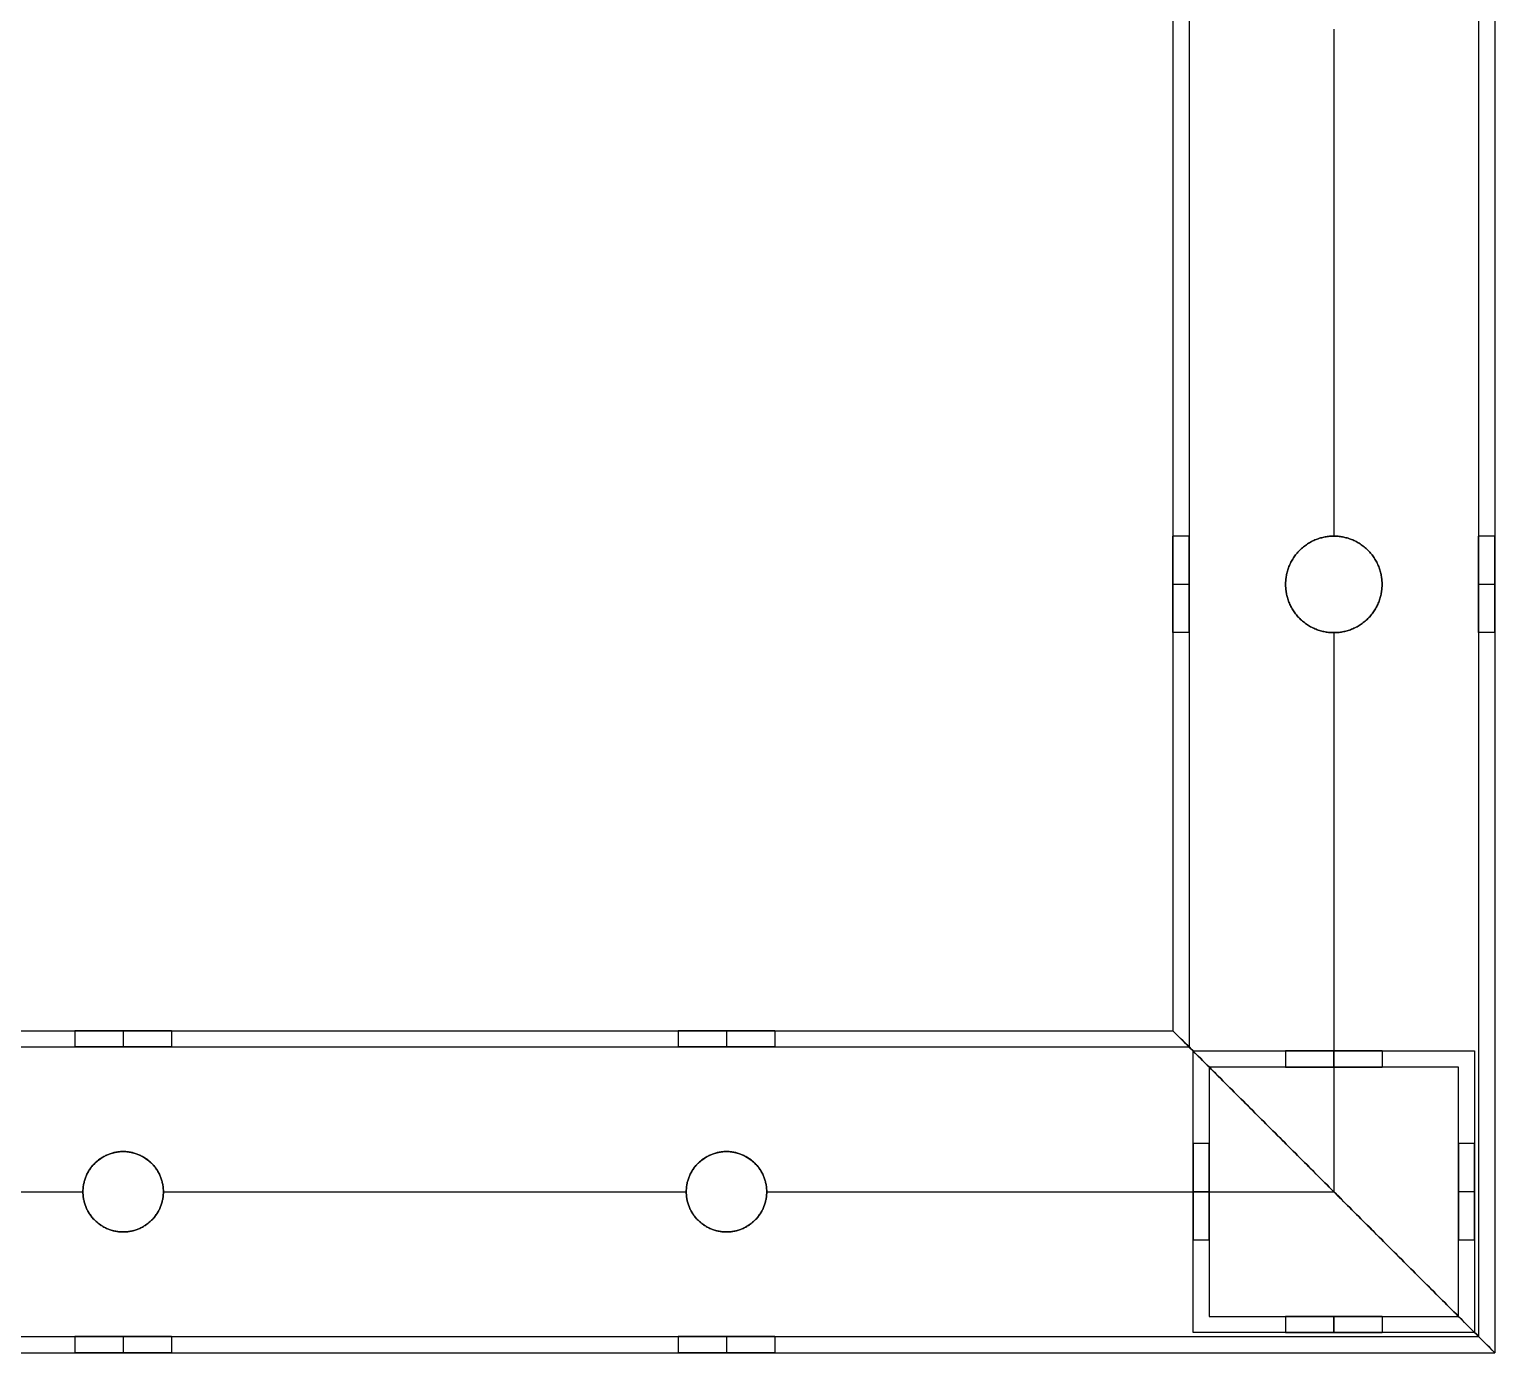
# Model space of a CAD drawing. Header units: millimetres. Extents: x 1279 to 9834, y -699 to 998.
# Drawn here: x 9652.2 to 9834.4, y -604.7 to -440.2 of the extents above; entities that cross this region are included whole.
import ezdxf

# ---------------------------------------------------------------- set-up
doc = ezdxf.new("R2010")
doc.units = ezdxf.units.MM
doc.header["$MEASUREMENT"] = 0
doc.layers.add('staal', color=7, linetype='Continuous', true_color=0x4c4c4c)

msp = doc.modelspace()

# ---------------------------------------------------------------- linework, layer by layer
at = {"layer": 'staal'}
for p, q in [((9796.39, -503.15, 2333.36), (9794.39, -503.15, 2333.36)), ((9814.39, -503.15, 2351.36), (9814.39, -503.15, 2353.36)), ((9814.39, -503.15, 2313.36), (9814.39, -503.15, 2315.36)), ((9834.39, -503.15, 2333.36), (9832.39, -503.15, 2333.36)), ((9796.39, -509.15, 2327.36), (9794.39, -509.15, 2327.36)), ((9796.39, -509.15, 2339.36), (9794.39, -509.15, 2339.36)), ((9808.39, -509.15, 2351.36), (9808.39, -509.15, 2353.36)), ((9808.39, -509.15, 2313.36), (9808.39, -509.15, 2315.36)), ((9820.39, -509.15, 2351.36), (9820.39, -509.15, 2353.36)), ((9820.39, -509.15, 2313.36), (9820.39, -509.15, 2315.36)), ((9834.39, -509.15, 2327.36), (9832.39, -509.15, 2327.36)), ((9834.39, -509.15, 2339.36), (9832.39, -509.15, 2339.36)), ((9796.39, -515.15, 2333.36), (9794.39, -515.15, 2333.36)), ((9814.39, -515.15, 2351.36), (9814.39, -515.15, 2353.36)), ((9814.39, -515.15, 2313.36), (9814.39, -515.15, 2315.36)), ((9834.39, -515.15, 2333.36), (9832.39, -515.15, 2333.36)), ((9657.89, -564.65, 2333.36), (9657.89, -566.65, 2333.36)), ((9663.89, -564.65, 2339.36), (9663.89, -566.65, 2339.36)), ((9663.89, -564.65, 2327.36), (9663.89, -566.65, 2327.36)), ((9669.89, -564.65, 2333.36), (9669.89, -566.65, 2333.36)), ((9732.89, -564.65, 2333.36), (9732.89, -566.65, 2333.36)), ((9738.89, -564.65, 2339.36), (9738.89, -566.65, 2339.36)), ((9738.89, -564.65, 2327.36), (9738.89, -566.65, 2327.36)), ((9744.89, -564.65, 2333.36), (9744.89, -566.65, 2333.36)), ((9834.39, -604.65, 2313.36), (9794.39, -564.65, 2313.36)), ((9794.39, -564.65, 2338.36), (9796.39, -566.65, 2338.36)), ((9834.39, -604.65, 2313.36), (9794.39, -564.65, 2313.36)), ((9794.39, -564.65, 2338.36), (9796.39, -566.65, 2338.36)), ((9808.39, -567.15, 2847.04), (9808.39, -569.15, 2847.04)), ((9808.39, -567.15, 2922.04), (9808.39, -569.15, 2922.04)), ((9808.39, -567.15, 1546.99), (9808.39, -569.15, 1546.99)), ((9808.39, -567.15, 1471.99), (9808.39, -569.15, 1471.99)), ((9814.39, -569.15, 2791.54), (9814.39, -567.15, 2791.54)), ((9814.39, -569.15, 2959.54), (9814.39, -567.15, 2959.54)), ((9814.39, -567.15, 2853.04), (9814.39, -569.15, 2853.04)), ((9814.39, -567.15, 2841.04), (9814.39, -569.15, 2841.04)), ((9814.39, -567.15, 2928.04), (9814.39, -569.15, 2928.04)), ((9814.39, -567.15, 2916.04), (9814.39, -569.15, 2916.04)), ((9814.39, -569.15, 1602.49), (9814.39, -567.15, 1602.49)), ((9814.39, -569.15, 1434.49), (9814.39, -567.15, 1434.49)), ((9814.39, -567.15, 1540.99), (9814.39, -569.15, 1540.99)), ((9814.39, -567.15, 1552.99), (9814.39, -569.15, 1552.99)), ((9814.39, -567.15, 1465.99), (9814.39, -569.15, 1465.99)), ((9814.39, -567.15, 1477.99), (9814.39, -569.15, 1477.99)), ((9820.39, -567.15, 2847.04), (9820.39, -569.15, 2847.04)), ((9820.39, -567.15, 2922.04), (9820.39, -569.15, 2922.04)), ((9820.39, -567.15, 1546.99), (9820.39, -569.15, 1546.99)), ((9820.39, -567.15, 1471.99), (9820.39, -569.15, 1471.99)), ((9798.89, -578.65, 2847.04), (9796.89, -578.65, 2847.04)), ((9798.89, -578.65, 2922.04), (9796.89, -578.65, 2922.04)), ((9798.89, -578.65, 1546.99), (9796.89, -578.65, 1546.99)), ((9798.89, -578.65, 1471.99), (9796.89, -578.65, 1471.99)), ((9831.89, -578.65, 2847.04), (9829.89, -578.65, 2847.04)), ((9831.89, -578.65, 2922.04), (9829.89, -578.65, 2922.04)), ((9831.89, -578.65, 1546.99), (9829.89, -578.65, 1546.99)), ((9831.89, -578.65, 1471.99), (9829.89, -578.65, 1471.99)), ((9663.89, -579.65, 2313.36), (9663.89, -579.65, 2315.36)), ((9663.89, -579.65, 2351.36), (9663.89, -579.65, 2353.36)), ((9738.89, -579.65, 2313.36), (9738.89, -579.65, 2315.36)), ((9738.89, -579.65, 2351.36), (9738.89, -579.65, 2353.36)), ((9658.89, -584.65, 2351.36), (9658.89, -584.65, 2353.36)), ((9658.89, -584.65, 2313.36), (9658.89, -584.65, 2315.36)), ((9668.89, -584.65, 2351.36), (9668.89, -584.65, 2353.36)), ((9668.89, -584.65, 2313.36), (9668.89, -584.65, 2315.36)), ((9733.89, -584.65, 2351.36), (9733.89, -584.65, 2353.36)), ((9733.89, -584.65, 2313.36), (9733.89, -584.65, 2315.36)), ((9743.89, -584.65, 2351.36), (9743.89, -584.65, 2353.36)), ((9743.89, -584.65, 2313.36), (9743.89, -584.65, 2315.36)), ((9798.89, -584.65, 2791.54), (9796.89, -584.65, 2791.54)), ((9798.89, -584.65, 2959.54), (9796.89, -584.65, 2959.54)), ((9798.89, -584.65, 2853.04), (9796.89, -584.65, 2853.04)), ((9798.89, -584.65, 2841.04), (9796.89, -584.65, 2841.04)), ((9798.89, -584.65, 2928.04), (9796.89, -584.65, 2928.04)), ((9798.89, -584.65, 2916.04), (9796.89, -584.65, 2916.04)), ((9798.89, -584.65, 1602.49), (9796.89, -584.65, 1602.49)), ((9798.89, -584.65, 1434.49), (9796.89, -584.65, 1434.49)), ((9798.89, -584.65, 1540.99), (9796.89, -584.65, 1540.99)), ((9798.89, -584.65, 1552.99), (9796.89, -584.65, 1552.99)), ((9798.89, -584.65, 1465.99), (9796.89, -584.65, 1465.99)), ((9798.89, -584.65, 1477.99), (9796.89, -584.65, 1477.99)), ((9831.89, -584.65, 2791.54), (9829.89, -584.65, 2791.54)), ((9831.89, -584.65, 2959.54), (9829.89, -584.65, 2959.54)), ((9831.89, -584.65, 2853.04), (9829.89, -584.65, 2853.04)), ((9831.89, -584.65, 2841.04), (9829.89, -584.65, 2841.04)), ((9831.89, -584.65, 2928.04), (9829.89, -584.65, 2928.04)), ((9831.89, -584.65, 2916.04), (9829.89, -584.65, 2916.04)), ((9831.89, -584.65, 1602.49), (9829.89, -584.65, 1602.49)), ((9831.89, -584.65, 1434.49), (9829.89, -584.65, 1434.49)), ((9831.89, -584.65, 1540.99), (9829.89, -584.65, 1540.99)), ((9831.89, -584.65, 1552.99), (9829.89, -584.65, 1552.99)), ((9831.89, -584.65, 1465.99), (9829.89, -584.65, 1465.99)), ((9831.89, -584.65, 1477.99), (9829.89, -584.65, 1477.99)), ((9663.89, -589.65, 2351.36), (9663.89, -589.65, 2353.36)), ((9663.89, -589.65, 2313.36), (9663.89, -589.65, 2315.36)), ((9738.89, -589.65, 2351.36), (9738.89, -589.65, 2353.36)), ((9738.89, -589.65, 2313.36), (9738.89, -589.65, 2315.36)), ((9798.89, -590.65, 2847.04), (9796.89, -590.65, 2847.04)), ((9798.89, -590.65, 2922.04), (9796.89, -590.65, 2922.04)), ((9798.89, -590.65, 1546.99), (9796.89, -590.65, 1546.99)), ((9798.89, -590.65, 1471.99), (9796.89, -590.65, 1471.99)), ((9831.89, -590.65, 2847.04), (9829.89, -590.65, 2847.04)), ((9831.89, -590.65, 2922.04), (9829.89, -590.65, 2922.04)), ((9831.89, -590.65, 1546.99), (9829.89, -590.65, 1546.99)), ((9831.89, -590.65, 1471.99), (9829.89, -590.65, 1471.99)), ((9808.39, -600.15, 2847.04), (9808.39, -602.15, 2847.04)), ((9808.39, -600.15, 2922.04), (9808.39, -602.15, 2922.04)), ((9808.39, -600.15, 1546.99), (9808.39, -602.15, 1546.99)), ((9808.39, -600.15, 1471.99), (9808.39, -602.15, 1471.99)), ((9814.39, -602.15, 2791.54), (9814.39, -600.15, 2791.54)), ((9814.39, -602.15, 2959.54), (9814.39, -600.15, 2959.54)), ((9814.39, -600.15, 2853.04), (9814.39, -602.15, 2853.04)), ((9814.39, -600.15, 2841.04), (9814.39, -602.15, 2841.04)), ((9814.39, -600.15, 2928.04), (9814.39, -602.15, 2928.04)), ((9814.39, -600.15, 2916.04), (9814.39, -602.15, 2916.04)), ((9814.39, -602.15, 1602.49), (9814.39, -600.15, 1602.49)), ((9814.39, -602.15, 1434.49), (9814.39, -600.15, 1434.49)), ((9814.39, -600.15, 1540.99), (9814.39, -602.15, 1540.99)), ((9814.39, -600.15, 1552.99), (9814.39, -602.15, 1552.99)), ((9814.39, -600.15, 1465.99), (9814.39, -602.15, 1465.99)), ((9814.39, -600.15, 1477.99), (9814.39, -602.15, 1477.99)), ((9820.39, -600.15, 2847.04), (9820.39, -602.15, 2847.04)), ((9820.39, -600.15, 2922.04), (9820.39, -602.15, 2922.04)), ((9820.39, -600.15, 1546.99), (9820.39, -602.15, 1546.99)), ((9820.39, -600.15, 1471.99), (9820.39, -602.15, 1471.99)), ((9657.89, -602.65, 2333.36), (9657.89, -604.65, 2333.36)), ((9663.89, -602.65, 2339.36), (9663.89, -604.65, 2339.36)), ((9663.89, -602.65, 2327.36), (9663.89, -604.65, 2327.36)), ((9669.89, -602.65, 2333.36), (9669.89, -604.65, 2333.36)), ((9732.89, -602.65, 2333.36), (9732.89, -604.65, 2333.36)), ((9738.89, -602.65, 2339.36), (9738.89, -604.65, 2339.36)), ((9738.89, -602.65, 2327.36), (9738.89, -604.65, 2327.36)), ((9744.89, -602.65, 2333.36), (9744.89, -604.65, 2333.36)), ((9832.39, -602.65, 2338.36), (9834.39, -604.65, 2338.36)), ((9832.39, -602.65, 2338.36), (9834.39, -604.65, 2338.36))]:
    msp.add_line(p, q, dxfattribs=at)
for centre in [(9663.89, -584.65, 2313.36), (9663.89, -584.65, 2352.36), (9663.89, -584.65, 2314.36), (9738.89, -584.65, 2313.36), (9738.89, -584.65, 2352.36), (9738.89, -584.65, 2314.36)]:
    msp.add_circle(centre, 5, dxfattribs=at)
for points in [[(9834.39, 711.35, 2313.36), (9834.39, 53.35, 2313.36), (9834.39, -604.65, 2313.36)], [(9834.39, 711.35, 2353.36), (9834.39, 53.35, 2353.36), (9834.39, -604.65, 2353.36)], [(9832.39, 709.35, 2351.36), (9832.39, 53.35, 2351.36), (9832.39, -602.65, 2351.36)], [(9832.39, 709.35, 2315.36), (9832.39, 53.35, 2315.36), (9832.39, -602.65, 2315.36)], [(9796.39, 673.35, 2351.36), (9796.39, 53.35, 2351.36), (9796.39, -566.65, 2351.36)], [(9796.39, 673.35, 2315.36), (9796.39, 53.35, 2315.36), (9796.39, -566.65, 2315.36)], [(9794.39, 671.35, 2313.36), (9794.39, 53.35, 2313.36), (9794.39, -564.65, 2313.36)], [(9794.39, 671.35, 2353.36), (9794.39, 53.35, 2353.36), (9794.39, -564.65, 2353.36)], [(9794.39, -440.15, 2333.36), (9794.39, -471.65, 2333.36), (9794.39, -503.15, 2333.36)], [(9796.39, -440.15, 2333.36), (9796.39, -471.65, 2333.36), (9796.39, -503.15, 2333.36)], [(9814.39, -440.15, 2353.36), (9814.39, -471.65, 2353.36), (9814.39, -503.15, 2353.36)], [(9814.39, -440.15, 2351.36), (9814.39, -471.65, 2351.36), (9814.39, -503.15, 2351.36)], [(9814.39, -440.15, 2315.36), (9814.39, -471.65, 2315.36), (9814.39, -503.15, 2315.36)], [(9814.39, -440.15, 2313.36), (9814.39, -471.65, 2313.36), (9814.39, -503.15, 2313.36)], [(9832.39, -440.15, 2333.36), (9832.39, -471.65, 2333.36), (9832.39, -503.15, 2333.36)], [(9834.39, -440.15, 2333.36), (9834.39, -471.65, 2333.36), (9834.39, -503.15, 2333.36)], [(9794.39, -515.15, 2333.36), (9794.39, -539.9, 2333.36), (9794.39, -564.65, 2333.36)], [(9796.39, -515.15, 2333.36), (9796.39, -540.9, 2333.36), (9796.39, -566.65, 2333.36)], [(9814.39, -515.15, 2353.36), (9814.39, -549.9, 2353.36), (9814.39, -584.65, 2353.36)], [(9814.39, -515.15, 2351.36), (9814.39, -549.9, 2351.36), (9814.39, -584.65, 2351.36)], [(9814.39, -515.15, 2315.36), (9814.39, -549.9, 2315.36), (9814.39, -584.65, 2315.36)], [(9814.39, -515.15, 2313.36), (9814.39, -549.9, 2313.36), (9814.39, -584.65, 2313.36)], [(9832.39, -515.15, 2333.36), (9832.39, -558.9, 2333.36), (9832.39, -602.65, 2333.36)], [(9834.39, -515.15, 2333.36), (9834.39, -559.9, 2333.36), (9834.39, -604.65, 2333.36)], [(8558.39, -564.65, 2313.36), (9176.39, -564.65, 2313.36), (9794.39, -564.65, 2313.36)], [(8558.39, -564.65, 2353.36), (9176.39, -564.65, 2353.36), (9794.39, -564.65, 2353.36)], [(9594.89, -564.65, 2333.36), (9626.39, -564.65, 2333.36), (9657.89, -564.65, 2333.36)], [(9669.89, -564.65, 2333.36), (9701.39, -564.65, 2333.36), (9732.89, -564.65, 2333.36)], [(9744.89, -564.65, 2333.36), (9769.64, -564.65, 2333.36), (9794.39, -564.65, 2333.36)], [(9794.39, -564.65, 2313.36), (9794.39, -564.65, 2333.36), (9794.39, -564.65, 2353.36)], [(9834.39, -604.65, 2353.36), (9814.39, -584.65, 2353.36), (9794.39, -564.65, 2353.36)], [(9794.39, -564.65, 2313.36), (9794.39, -564.65, 2333.36), (9794.39, -564.65, 2353.36)], [(9834.39, -604.65, 2353.36), (9814.39, -584.65, 2353.36), (9794.39, -564.65, 2353.36)], [(8556.39, -566.65, 2351.36), (9176.39, -566.65, 2351.36), (9796.39, -566.65, 2351.36)], [(8556.39, -566.65, 2315.36), (9176.39, -566.65, 2315.36), (9796.39, -566.65, 2315.36)], [(9594.89, -566.65, 2333.36), (9626.39, -566.65, 2333.36), (9657.89, -566.65, 2333.36)], [(9669.89, -566.65, 2333.36), (9701.39, -566.65, 2333.36), (9732.89, -566.65, 2333.36)], [(9744.89, -566.65, 2333.36), (9770.64, -566.65, 2333.36), (9796.39, -566.65, 2333.36)], [(9796.39, -566.65, 2351.36), (9814.39, -584.65, 2351.36), (9832.39, -602.65, 2351.36)], [(9796.39, -566.65, 2315.36), (9796.39, -566.65, 2333.36), (9796.39, -566.65, 2351.36)], [(9832.39, -602.65, 2315.36), (9814.39, -584.65, 2315.36), (9796.39, -566.65, 2315.36)], [(9796.39, -566.65, 2351.36), (9814.39, -584.65, 2351.36), (9832.39, -602.65, 2351.36)], [(9796.39, -566.65, 2315.36), (9796.39, -566.65, 2333.36), (9796.39, -566.65, 2351.36)], [(9832.39, -602.65, 2315.36), (9814.39, -584.65, 2315.36), (9796.39, -566.65, 2315.36)], [(9796.89, -602.15, 2791.54), (9796.89, -584.65, 2791.54), (9796.89, -567.15, 2791.54)], [(9796.89, -567.15, 2791.54), (9796.89, -567.15, 2875.54), (9796.89, -567.15, 2959.54)], [(9796.89, -602.15, 2959.54), (9796.89, -584.65, 2959.54), (9796.89, -567.15, 2959.54)], [(9796.89, -567.15, 2791.54), (9814.39, -567.15, 2791.54), (9831.89, -567.15, 2791.54)], [(9796.89, -567.15, 2959.54), (9814.39, -567.15, 2959.54), (9831.89, -567.15, 2959.54)], [(9796.89, -602.15, 2875.54), (9796.89, -584.65, 2875.54), (9796.89, -567.15, 2875.54)], [(9796.89, -567.15, 2875.54), (9814.39, -567.15, 2875.54), (9831.89, -567.15, 2875.54)], [(9796.89, -602.15, 1602.49), (9796.89, -584.65, 1602.49), (9796.89, -567.15, 1602.49)], [(9796.89, -567.15, 1602.49), (9796.89, -567.15, 1518.49), (9796.89, -567.15, 1434.49)], [(9796.89, -602.15, 1434.49), (9796.89, -584.65, 1434.49), (9796.89, -567.15, 1434.49)], [(9796.89, -567.15, 1602.49), (9814.39, -567.15, 1602.49), (9831.89, -567.15, 1602.49)], [(9796.89, -567.15, 1434.49), (9814.39, -567.15, 1434.49), (9831.89, -567.15, 1434.49)], [(9796.89, -602.15, 1518.49), (9796.89, -584.65, 1518.49), (9796.89, -567.15, 1518.49)], [(9796.89, -567.15, 1518.49), (9814.39, -567.15, 1518.49), (9831.89, -567.15, 1518.49)], [(9814.39, -567.15, 2791.54), (9814.39, -567.15, 2816.29), (9814.39, -567.15, 2841.04)], [(9814.39, -567.15, 2853.04), (9814.39, -567.15, 2884.54), (9814.39, -567.15, 2916.04)], [(9814.39, -567.15, 2928.04), (9814.39, -567.15, 2943.79), (9814.39, -567.15, 2959.54)], [(9814.39, -567.15, 1602.49), (9814.39, -567.15, 1577.74), (9814.39, -567.15, 1552.99)], [(9814.39, -567.15, 1540.99), (9814.39, -567.15, 1509.49), (9814.39, -567.15, 1477.99)], [(9814.39, -567.15, 1465.99), (9814.39, -567.15, 1450.24), (9814.39, -567.15, 1434.49)], [(9831.89, -567.15, 2791.54), (9831.89, -567.15, 2875.54), (9831.89, -567.15, 2959.54)], [(9831.89, -567.15, 2791.54), (9831.89, -584.65, 2791.54), (9831.89, -602.15, 2791.54)], [(9831.89, -567.15, 2959.54), (9831.89, -584.65, 2959.54), (9831.89, -602.15, 2959.54)], [(9831.89, -567.15, 2875.54), (9831.89, -584.65, 2875.54), (9831.89, -602.15, 2875.54)], [(9831.89, -567.15, 1602.49), (9831.89, -567.15, 1518.49), (9831.89, -567.15, 1434.49)], [(9831.89, -567.15, 1602.49), (9831.89, -584.65, 1602.49), (9831.89, -602.15, 1602.49)], [(9831.89, -567.15, 1434.49), (9831.89, -584.65, 1434.49), (9831.89, -602.15, 1434.49)], [(9831.89, -567.15, 1518.49), (9831.89, -584.65, 1518.49), (9831.89, -602.15, 1518.49)], [(9829.89, -569.15, 2791.54), (9814.39, -569.15, 2791.54), (9798.89, -569.15, 2791.54)], [(9798.89, -569.15, 2791.54), (9798.89, -569.15, 2875.54), (9798.89, -569.15, 2959.54)], [(9829.89, -569.15, 2959.54), (9814.39, -569.15, 2959.54), (9798.89, -569.15, 2959.54)], [(9798.89, -569.15, 2791.54), (9798.89, -584.65, 2791.54), (9798.89, -600.15, 2791.54)], [(9798.89, -569.15, 2959.54), (9798.89, -584.65, 2959.54), (9798.89, -600.15, 2959.54)], [(9829.89, -569.15, 2875.54), (9814.39, -569.15, 2875.54), (9798.89, -569.15, 2875.54)], [(9798.89, -569.15, 2875.54), (9798.89, -584.65, 2875.54), (9798.89, -600.15, 2875.54)], [(9829.89, -569.15, 1602.49), (9814.39, -569.15, 1602.49), (9798.89, -569.15, 1602.49)], [(9798.89, -569.15, 1602.49), (9798.89, -569.15, 1518.49), (9798.89, -569.15, 1434.49)], [(9829.89, -569.15, 1434.49), (9814.39, -569.15, 1434.49), (9798.89, -569.15, 1434.49)], [(9798.89, -569.15, 1602.49), (9798.89, -584.65, 1602.49), (9798.89, -600.15, 1602.49)], [(9798.89, -569.15, 1434.49), (9798.89, -584.65, 1434.49), (9798.89, -600.15, 1434.49)], [(9829.89, -569.15, 1518.49), (9814.39, -569.15, 1518.49), (9798.89, -569.15, 1518.49)], [(9798.89, -569.15, 1518.49), (9798.89, -584.65, 1518.49), (9798.89, -600.15, 1518.49)], [(9814.39, -569.15, 2791.54), (9814.39, -569.15, 2816.29), (9814.39, -569.15, 2841.04)], [(9814.39, -569.15, 2853.04), (9814.39, -569.15, 2884.54), (9814.39, -569.15, 2916.04)], [(9814.39, -569.15, 2928.04), (9814.39, -569.15, 2943.79), (9814.39, -569.15, 2959.54)], [(9814.39, -569.15, 1602.49), (9814.39, -569.15, 1577.74), (9814.39, -569.15, 1552.99)], [(9814.39, -569.15, 1540.99), (9814.39, -569.15, 1509.49), (9814.39, -569.15, 1477.99)], [(9814.39, -569.15, 1465.99), (9814.39, -569.15, 1450.24), (9814.39, -569.15, 1434.49)], [(9829.89, -600.15, 2791.54), (9829.89, -584.65, 2791.54), (9829.89, -569.15, 2791.54)], [(9829.89, -569.15, 2791.54), (9829.89, -569.15, 2875.54), (9829.89, -569.15, 2959.54)], [(9829.89, -600.15, 2959.54), (9829.89, -584.65, 2959.54), (9829.89, -569.15, 2959.54)], [(9829.89, -600.15, 2875.54), (9829.89, -584.65, 2875.54), (9829.89, -569.15, 2875.54)], [(9829.89, -600.15, 1602.49), (9829.89, -584.65, 1602.49), (9829.89, -569.15, 1602.49)], [(9829.89, -569.15, 1602.49), (9829.89, -569.15, 1518.49), (9829.89, -569.15, 1434.49)], [(9829.89, -600.15, 1434.49), (9829.89, -584.65, 1434.49), (9829.89, -569.15, 1434.49)], [(9829.89, -600.15, 1518.49), (9829.89, -584.65, 1518.49), (9829.89, -569.15, 1518.49)], [(9593.89, -584.65, 2353.36), (9626.39, -584.65, 2353.36), (9658.89, -584.65, 2353.36)], [(9593.89, -584.65, 2351.36), (9626.39, -584.65, 2351.36), (9658.89, -584.65, 2351.36)], [(9593.89, -584.65, 2315.36), (9626.39, -584.65, 2315.36), (9658.89, -584.65, 2315.36)], [(9593.89, -584.65, 2313.36), (9626.39, -584.65, 2313.36), (9658.89, -584.65, 2313.36)], [(9668.89, -584.65, 2353.36), (9701.39, -584.65, 2353.36), (9733.89, -584.65, 2353.36)], [(9668.89, -584.65, 2351.36), (9701.39, -584.65, 2351.36), (9733.89, -584.65, 2351.36)], [(9668.89, -584.65, 2315.36), (9701.39, -584.65, 2315.36), (9733.89, -584.65, 2315.36)], [(9668.89, -584.65, 2313.36), (9701.39, -584.65, 2313.36), (9733.89, -584.65, 2313.36)], [(9743.89, -584.65, 2353.36), (9779.14, -584.65, 2353.36), (9814.39, -584.65, 2353.36)], [(9743.89, -584.65, 2351.36), (9779.14, -584.65, 2351.36), (9814.39, -584.65, 2351.36)], [(9743.89, -584.65, 2315.36), (9779.14, -584.65, 2315.36), (9814.39, -584.65, 2315.36)], [(9743.89, -584.65, 2313.36), (9779.14, -584.65, 2313.36), (9814.39, -584.65, 2313.36)], [(9796.89, -584.65, 2791.54), (9796.89, -584.65, 2816.29), (9796.89, -584.65, 2841.04)], [(9796.89, -584.65, 2853.04), (9796.89, -584.65, 2884.54), (9796.89, -584.65, 2916.04)], [(9796.89, -584.65, 2928.04), (9796.89, -584.65, 2943.79), (9796.89, -584.65, 2959.54)], [(9796.89, -584.65, 1602.49), (9796.89, -584.65, 1577.74), (9796.89, -584.65, 1552.99)], [(9796.89, -584.65, 1540.99), (9796.89, -584.65, 1509.49), (9796.89, -584.65, 1477.99)], [(9796.89, -584.65, 1465.99), (9796.89, -584.65, 1450.24), (9796.89, -584.65, 1434.49)], [(9798.89, -584.65, 2791.54), (9798.89, -584.65, 2816.29), (9798.89, -584.65, 2841.04)], [(9798.89, -584.65, 2853.04), (9798.89, -584.65, 2884.54), (9798.89, -584.65, 2916.04)], [(9798.89, -584.65, 2928.04), (9798.89, -584.65, 2943.79), (9798.89, -584.65, 2959.54)], [(9798.89, -584.65, 1602.49), (9798.89, -584.65, 1577.74), (9798.89, -584.65, 1552.99)], [(9798.89, -584.65, 1540.99), (9798.89, -584.65, 1509.49), (9798.89, -584.65, 1477.99)], [(9798.89, -584.65, 1465.99), (9798.89, -584.65, 1450.24), (9798.89, -584.65, 1434.49)], [(9829.89, -584.65, 2791.54), (9829.89, -584.65, 2816.29), (9829.89, -584.65, 2841.04)], [(9829.89, -584.65, 2853.04), (9829.89, -584.65, 2884.54), (9829.89, -584.65, 2916.04)], [(9829.89, -584.65, 2928.04), (9829.89, -584.65, 2943.79), (9829.89, -584.65, 2959.54)], [(9829.89, -584.65, 1602.49), (9829.89, -584.65, 1577.74), (9829.89, -584.65, 1552.99)], [(9829.89, -584.65, 1540.99), (9829.89, -584.65, 1509.49), (9829.89, -584.65, 1477.99)], [(9829.89, -584.65, 1465.99), (9829.89, -584.65, 1450.24), (9829.89, -584.65, 1434.49)], [(9831.89, -584.65, 2791.54), (9831.89, -584.65, 2816.29), (9831.89, -584.65, 2841.04)], [(9831.89, -584.65, 2853.04), (9831.89, -584.65, 2884.54), (9831.89, -584.65, 2916.04)], [(9831.89, -584.65, 2928.04), (9831.89, -584.65, 2943.79), (9831.89, -584.65, 2959.54)], [(9831.89, -584.65, 1602.49), (9831.89, -584.65, 1577.74), (9831.89, -584.65, 1552.99)], [(9831.89, -584.65, 1540.99), (9831.89, -584.65, 1509.49), (9831.89, -584.65, 1477.99)], [(9831.89, -584.65, 1465.99), (9831.89, -584.65, 1450.24), (9831.89, -584.65, 1434.49)], [(9814.54, -584.81, 2353.36), (9814.54, -584.81, 2352.36), (9814.54, -584.81, 2351.36)], [(9814.54, -584.81, 2315.36), (9814.54, -584.81, 2314.36), (9814.54, -584.81, 2313.36)], [(9814.54, -584.81, 2353.36), (9814.54, -584.81, 2352.36), (9814.54, -584.81, 2351.36)], [(9814.54, -584.81, 2315.36), (9814.54, -584.81, 2314.36), (9814.54, -584.81, 2313.36)], [(9798.89, -600.15, 2791.54), (9798.89, -600.15, 2875.54), (9798.89, -600.15, 2959.54)], [(9798.89, -600.15, 2791.54), (9814.39, -600.15, 2791.54), (9829.89, -600.15, 2791.54)], [(9798.89, -600.15, 2959.54), (9814.39, -600.15, 2959.54), (9829.89, -600.15, 2959.54)], [(9798.89, -600.15, 2875.54), (9814.39, -600.15, 2875.54), (9829.89, -600.15, 2875.54)], [(9798.89, -600.15, 1602.49), (9798.89, -600.15, 1518.49), (9798.89, -600.15, 1434.49)], [(9798.89, -600.15, 1602.49), (9814.39, -600.15, 1602.49), (9829.89, -600.15, 1602.49)], [(9798.89, -600.15, 1434.49), (9814.39, -600.15, 1434.49), (9829.89, -600.15, 1434.49)], [(9798.89, -600.15, 1518.49), (9814.39, -600.15, 1518.49), (9829.89, -600.15, 1518.49)], [(9814.39, -600.15, 2791.54), (9814.39, -600.15, 2816.29), (9814.39, -600.15, 2841.04)], [(9814.39, -600.15, 2853.04), (9814.39, -600.15, 2884.54), (9814.39, -600.15, 2916.04)], [(9814.39, -600.15, 2928.04), (9814.39, -600.15, 2943.79), (9814.39, -600.15, 2959.54)], [(9814.39, -600.15, 1602.49), (9814.39, -600.15, 1577.74), (9814.39, -600.15, 1552.99)], [(9814.39, -600.15, 1540.99), (9814.39, -600.15, 1509.49), (9814.39, -600.15, 1477.99)], [(9814.39, -600.15, 1465.99), (9814.39, -600.15, 1450.24), (9814.39, -600.15, 1434.49)], [(9829.89, -600.15, 2791.54), (9829.89, -600.15, 2875.54), (9829.89, -600.15, 2959.54)], [(9829.89, -600.15, 1602.49), (9829.89, -600.15, 1518.49), (9829.89, -600.15, 1434.49)], [(8520.39, -602.65, 2351.36), (9176.39, -602.65, 2351.36), (9832.39, -602.65, 2351.36)], [(8520.39, -602.65, 2315.36), (9176.39, -602.65, 2315.36), (9832.39, -602.65, 2315.36)], [(9594.89, -602.65, 2333.36), (9626.39, -602.65, 2333.36), (9657.89, -602.65, 2333.36)], [(9669.89, -602.65, 2333.36), (9701.39, -602.65, 2333.36), (9732.89, -602.65, 2333.36)], [(9744.89, -602.65, 2333.36), (9788.64, -602.65, 2333.36), (9832.39, -602.65, 2333.36)], [(9831.89, -602.15, 2791.54), (9814.39, -602.15, 2791.54), (9796.89, -602.15, 2791.54)], [(9796.89, -602.15, 2791.54), (9796.89, -602.15, 2875.54), (9796.89, -602.15, 2959.54)], [(9831.89, -602.15, 2959.54), (9814.39, -602.15, 2959.54), (9796.89, -602.15, 2959.54)], [(9831.89, -602.15, 2875.54), (9814.39, -602.15, 2875.54), (9796.89, -602.15, 2875.54)], [(9831.89, -602.15, 1602.49), (9814.39, -602.15, 1602.49), (9796.89, -602.15, 1602.49)], [(9796.89, -602.15, 1602.49), (9796.89, -602.15, 1518.49), (9796.89, -602.15, 1434.49)], [(9831.89, -602.15, 1434.49), (9814.39, -602.15, 1434.49), (9796.89, -602.15, 1434.49)], [(9831.89, -602.15, 1518.49), (9814.39, -602.15, 1518.49), (9796.89, -602.15, 1518.49)], [(9814.39, -602.15, 2791.54), (9814.39, -602.15, 2816.29), (9814.39, -602.15, 2841.04)], [(9814.39, -602.15, 2853.04), (9814.39, -602.15, 2884.54), (9814.39, -602.15, 2916.04)], [(9814.39, -602.15, 2928.04), (9814.39, -602.15, 2943.79), (9814.39, -602.15, 2959.54)], [(9814.39, -602.15, 1602.49), (9814.39, -602.15, 1577.74), (9814.39, -602.15, 1552.99)], [(9814.39, -602.15, 1540.99), (9814.39, -602.15, 1509.49), (9814.39, -602.15, 1477.99)], [(9814.39, -602.15, 1465.99), (9814.39, -602.15, 1450.24), (9814.39, -602.15, 1434.49)], [(9831.89, -602.15, 2791.54), (9831.89, -602.15, 2875.54), (9831.89, -602.15, 2959.54)], [(9831.89, -602.15, 1602.49), (9831.89, -602.15, 1518.49), (9831.89, -602.15, 1434.49)], [(9832.39, -602.65, 2351.36), (9832.39, -602.65, 2333.36), (9832.39, -602.65, 2315.36)], [(9832.39, -602.65, 2351.36), (9832.39, -602.65, 2333.36), (9832.39, -602.65, 2315.36)], [(8518.39, -604.65, 2313.36), (9176.39, -604.65, 2313.36), (9834.39, -604.65, 2313.36)], [(8518.39, -604.65, 2353.36), (9176.39, -604.65, 2353.36), (9834.39, -604.65, 2353.36)], [(9594.89, -604.65, 2333.36), (9626.39, -604.65, 2333.36), (9657.89, -604.65, 2333.36)], [(9669.89, -604.65, 2333.36), (9701.39, -604.65, 2333.36), (9732.89, -604.65, 2333.36)], [(9744.89, -604.65, 2333.36), (9789.64, -604.65, 2333.36), (9834.39, -604.65, 2333.36)], [(9834.39, -604.65, 2313.36), (9834.39, -604.65, 2333.36), (9834.39, -604.65, 2353.36)], [(9834.39, -604.65, 2313.36), (9834.39, -604.65, 2333.36), (9834.39, -604.65, 2353.36)]]:
    msp.add_open_spline(points, degree=2, dxfattribs=at)
for points, knots in [([(9794.39, -509.15, 2327.36), (9794.39, -515.15, 2327.36), (9794.39, -515.15, 2333.36), (9794.39, -515.15, 2339.36), (9794.39, -509.15, 2339.36), (9794.39, -503.15, 2339.36), (9794.39, -503.15, 2333.36), (9794.39, -503.15, 2327.36), (9794.39, -509.15, 2327.36)], [-31.415927, -31.415927, -31.415927, -23.561945, -23.561945, -15.707963, -15.707963, -7.853982, -7.853982, 0, 0, 0]), ([(9796.39, -509.15, 2327.36), (9796.39, -503.15, 2327.36), (9796.39, -503.15, 2333.36), (9796.39, -503.15, 2339.36), (9796.39, -509.15, 2339.36), (9796.39, -515.15, 2339.36), (9796.39, -515.15, 2333.36), (9796.39, -515.15, 2327.36), (9796.39, -509.15, 2327.36)], [0, 0, 0, 7.853982, 7.853982, 15.707963, 15.707963, 23.561945, 23.561945, 31.415927, 31.415927, 31.415927]), ([(9808.39, -509.15, 2353.36), (9808.39, -515.15, 2353.36), (9814.39, -515.15, 2353.36), (9820.39, -515.15, 2353.36), (9820.39, -509.15, 2353.36), (9820.39, -503.15, 2353.36), (9814.39, -503.15, 2353.36), (9808.39, -503.15, 2353.36), (9808.39, -509.15, 2353.36)], [-31.415927, -31.415927, -31.415927, -23.561945, -23.561945, -15.707963, -15.707963, -7.853982, -7.853982, 0, 0, 0]), ([(9808.39, -509.15, 2351.36), (9808.39, -503.15, 2351.36), (9814.39, -503.15, 2351.36), (9820.39, -503.15, 2351.36), (9820.39, -509.15, 2351.36), (9820.39, -515.15, 2351.36), (9814.39, -515.15, 2351.36), (9808.39, -515.15, 2351.36), (9808.39, -509.15, 2351.36)], [0, 0, 0, 7.853982, 7.853982, 15.707963, 15.707963, 23.561945, 23.561945, 31.415927, 31.415927, 31.415927]), ([(9808.39, -509.15, 2315.36), (9808.39, -515.15, 2315.36), (9814.39, -515.15, 2315.36), (9820.39, -515.15, 2315.36), (9820.39, -509.15, 2315.36), (9820.39, -503.15, 2315.36), (9814.39, -503.15, 2315.36), (9808.39, -503.15, 2315.36), (9808.39, -509.15, 2315.36)], [-31.415927, -31.415927, -31.415927, -23.561945, -23.561945, -15.707963, -15.707963, -7.853982, -7.853982, 0, 0, 0]), ([(9808.39, -509.15, 2313.36), (9808.39, -503.15, 2313.36), (9814.39, -503.15, 2313.36), (9820.39, -503.15, 2313.36), (9820.39, -509.15, 2313.36), (9820.39, -515.15, 2313.36), (9814.39, -515.15, 2313.36), (9808.39, -515.15, 2313.36), (9808.39, -509.15, 2313.36)], [0, 0, 0, 7.853982, 7.853982, 15.707963, 15.707963, 23.561945, 23.561945, 31.415927, 31.415927, 31.415927]), ([(9832.39, -509.15, 2327.36), (9832.39, -515.15, 2327.36), (9832.39, -515.15, 2333.36), (9832.39, -515.15, 2339.36), (9832.39, -509.15, 2339.36), (9832.39, -503.15, 2339.36), (9832.39, -503.15, 2333.36), (9832.39, -503.15, 2327.36), (9832.39, -509.15, 2327.36)], [-31.415927, -31.415927, -31.415927, -23.561945, -23.561945, -15.707963, -15.707963, -7.853982, -7.853982, 0, 0, 0]), ([(9834.39, -509.15, 2327.36), (9834.39, -503.15, 2327.36), (9834.39, -503.15, 2333.36), (9834.39, -503.15, 2339.36), (9834.39, -509.15, 2339.36), (9834.39, -515.15, 2339.36), (9834.39, -515.15, 2333.36), (9834.39, -515.15, 2327.36), (9834.39, -509.15, 2327.36)], [0, 0, 0, 7.853982, 7.853982, 15.707963, 15.707963, 23.561945, 23.561945, 31.415927, 31.415927, 31.415927]), ([(9663.89, -564.65, 2339.36), (9657.89, -564.65, 2339.36), (9657.89, -564.65, 2333.36), (9657.89, -564.65, 2327.36), (9663.89, -564.65, 2327.36), (9669.89, -564.65, 2327.36), (9669.89, -564.65, 2333.36), (9669.89, -564.65, 2339.36), (9663.89, -564.65, 2339.36)], [0, 0, 0, 7.853982, 7.853982, 15.707963, 15.707963, 23.561945, 23.561945, 31.415927, 31.415927, 31.415927]), ([(9738.89, -564.65, 2339.36), (9732.89, -564.65, 2339.36), (9732.89, -564.65, 2333.36), (9732.89, -564.65, 2327.36), (9738.89, -564.65, 2327.36), (9744.89, -564.65, 2327.36), (9744.89, -564.65, 2333.36), (9744.89, -564.65, 2339.36), (9738.89, -564.65, 2339.36)], [0, 0, 0, 7.853982, 7.853982, 15.707963, 15.707963, 23.561945, 23.561945, 31.415927, 31.415927, 31.415927]), ([(9663.89, -566.65, 2339.36), (9669.89, -566.65, 2339.36), (9669.89, -566.65, 2333.36), (9669.89, -566.65, 2327.36), (9663.89, -566.65, 2327.36), (9657.89, -566.65, 2327.36), (9657.89, -566.65, 2333.36), (9657.89, -566.65, 2339.36), (9663.89, -566.65, 2339.36)], [-31.415927, -31.415927, -31.415927, -23.561945, -23.561945, -15.707963, -15.707963, -7.853982, -7.853982, 0, 0, 0]), ([(9738.89, -566.65, 2339.36), (9744.89, -566.65, 2339.36), (9744.89, -566.65, 2333.36), (9744.89, -566.65, 2327.36), (9738.89, -566.65, 2327.36), (9732.89, -566.65, 2327.36), (9732.89, -566.65, 2333.36), (9732.89, -566.65, 2339.36), (9738.89, -566.65, 2339.36)], [-31.415927, -31.415927, -31.415927, -23.561945, -23.561945, -15.707963, -15.707963, -7.853982, -7.853982, 0, 0, 0]), ([(9808.39, -567.15, 2847.04), (9808.39, -567.15, 2853.04), (9814.39, -567.15, 2853.04), (9820.39, -567.15, 2853.04), (9820.39, -567.15, 2847.04), (9820.39, -567.15, 2841.04), (9814.39, -567.15, 2841.04), (9808.39, -567.15, 2841.04), (9808.39, -567.15, 2847.04)], [0, 0, 0, 7.853982, 7.853982, 15.707963, 15.707963, 23.561945, 23.561945, 31.415927, 31.415927, 31.415927]), ([(9808.39, -567.15, 2922.04), (9808.39, -567.15, 2928.04), (9814.39, -567.15, 2928.04), (9820.39, -567.15, 2928.04), (9820.39, -567.15, 2922.04), (9820.39, -567.15, 2916.04), (9814.39, -567.15, 2916.04), (9808.39, -567.15, 2916.04), (9808.39, -567.15, 2922.04)], [0, 0, 0, 7.853982, 7.853982, 15.707963, 15.707963, 23.561945, 23.561945, 31.415927, 31.415927, 31.415927]), ([(9808.39, -567.15, 1546.99), (9808.39, -567.15, 1540.99), (9814.39, -567.15, 1540.99), (9820.39, -567.15, 1540.99), (9820.39, -567.15, 1546.99), (9820.39, -567.15, 1552.99), (9814.39, -567.15, 1552.99), (9808.39, -567.15, 1552.99), (9808.39, -567.15, 1546.99)], [0, 0, 0, 7.853982, 7.853982, 15.707963, 15.707963, 23.561945, 23.561945, 31.415927, 31.415927, 31.415927]), ([(9808.39, -567.15, 1471.99), (9808.39, -567.15, 1465.99), (9814.39, -567.15, 1465.99), (9820.39, -567.15, 1465.99), (9820.39, -567.15, 1471.99), (9820.39, -567.15, 1477.99), (9814.39, -567.15, 1477.99), (9808.39, -567.15, 1477.99), (9808.39, -567.15, 1471.99)], [0, 0, 0, 7.853982, 7.853982, 15.707963, 15.707963, 23.561945, 23.561945, 31.415927, 31.415927, 31.415927]), ([(9808.39, -569.15, 2847.04), (9808.39, -569.15, 2841.04), (9814.39, -569.15, 2841.04), (9820.39, -569.15, 2841.04), (9820.39, -569.15, 2847.04), (9820.39, -569.15, 2853.04), (9814.39, -569.15, 2853.04), (9808.39, -569.15, 2853.04), (9808.39, -569.15, 2847.04)], [-31.415927, -31.415927, -31.415927, -23.561945, -23.561945, -15.707963, -15.707963, -7.853982, -7.853982, 0, 0, 0]), ([(9808.39, -569.15, 2922.04), (9808.39, -569.15, 2916.04), (9814.39, -569.15, 2916.04), (9820.39, -569.15, 2916.04), (9820.39, -569.15, 2922.04), (9820.39, -569.15, 2928.04), (9814.39, -569.15, 2928.04), (9808.39, -569.15, 2928.04), (9808.39, -569.15, 2922.04)], [-31.415927, -31.415927, -31.415927, -23.561945, -23.561945, -15.707963, -15.707963, -7.853982, -7.853982, 0, 0, 0]), ([(9808.39, -569.15, 1546.99), (9808.39, -569.15, 1552.99), (9814.39, -569.15, 1552.99), (9820.39, -569.15, 1552.99), (9820.39, -569.15, 1546.99), (9820.39, -569.15, 1540.99), (9814.39, -569.15, 1540.99), (9808.39, -569.15, 1540.99), (9808.39, -569.15, 1546.99)], [-31.415927, -31.415927, -31.415927, -23.561945, -23.561945, -15.707963, -15.707963, -7.853982, -7.853982, 0, 0, 0]), ([(9808.39, -569.15, 1471.99), (9808.39, -569.15, 1477.99), (9814.39, -569.15, 1477.99), (9820.39, -569.15, 1477.99), (9820.39, -569.15, 1471.99), (9820.39, -569.15, 1465.99), (9814.39, -569.15, 1465.99), (9808.39, -569.15, 1465.99), (9808.39, -569.15, 1471.99)], [-31.415927, -31.415927, -31.415927, -23.561945, -23.561945, -15.707963, -15.707963, -7.853982, -7.853982, 0, 0, 0]), ([(9796.89, -578.65, 2847.04), (9796.89, -578.65, 2841.04), (9796.89, -584.65, 2841.04), (9796.89, -590.65, 2841.04), (9796.89, -590.65, 2847.04), (9796.89, -590.65, 2853.04), (9796.89, -584.65, 2853.04), (9796.89, -578.65, 2853.04), (9796.89, -578.65, 2847.04)], [-31.415927, -31.415927, -31.415927, -23.561945, -23.561945, -15.707963, -15.707963, -7.853982, -7.853982, 0, 0, 0]), ([(9796.89, -578.65, 2922.04), (9796.89, -578.65, 2916.04), (9796.89, -584.65, 2916.04), (9796.89, -590.65, 2916.04), (9796.89, -590.65, 2922.04), (9796.89, -590.65, 2928.04), (9796.89, -584.65, 2928.04), (9796.89, -578.65, 2928.04), (9796.89, -578.65, 2922.04)], [-31.415927, -31.415927, -31.415927, -23.561945, -23.561945, -15.707963, -15.707963, -7.853982, -7.853982, 0, 0, 0]), ([(9796.89, -578.65, 1546.99), (9796.89, -578.65, 1552.99), (9796.89, -584.65, 1552.99), (9796.89, -590.65, 1552.99), (9796.89, -590.65, 1546.99), (9796.89, -590.65, 1540.99), (9796.89, -584.65, 1540.99), (9796.89, -578.65, 1540.99), (9796.89, -578.65, 1546.99)], [-31.415927, -31.415927, -31.415927, -23.561945, -23.561945, -15.707963, -15.707963, -7.853982, -7.853982, 0, 0, 0]), ([(9796.89, -578.65, 1471.99), (9796.89, -578.65, 1477.99), (9796.89, -584.65, 1477.99), (9796.89, -590.65, 1477.99), (9796.89, -590.65, 1471.99), (9796.89, -590.65, 1465.99), (9796.89, -584.65, 1465.99), (9796.89, -578.65, 1465.99), (9796.89, -578.65, 1471.99)], [-31.415927, -31.415927, -31.415927, -23.561945, -23.561945, -15.707963, -15.707963, -7.853982, -7.853982, 0, 0, 0]), ([(9798.89, -578.65, 2847.04), (9798.89, -578.65, 2853.04), (9798.89, -584.65, 2853.04), (9798.89, -590.65, 2853.04), (9798.89, -590.65, 2847.04), (9798.89, -590.65, 2841.04), (9798.89, -584.65, 2841.04), (9798.89, -578.65, 2841.04), (9798.89, -578.65, 2847.04)], [0, 0, 0, 7.853982, 7.853982, 15.707963, 15.707963, 23.561945, 23.561945, 31.415927, 31.415927, 31.415927]), ([(9798.89, -578.65, 2922.04), (9798.89, -578.65, 2928.04), (9798.89, -584.65, 2928.04), (9798.89, -590.65, 2928.04), (9798.89, -590.65, 2922.04), (9798.89, -590.65, 2916.04), (9798.89, -584.65, 2916.04), (9798.89, -578.65, 2916.04), (9798.89, -578.65, 2922.04)], [0, 0, 0, 7.853982, 7.853982, 15.707963, 15.707963, 23.561945, 23.561945, 31.415927, 31.415927, 31.415927]), ([(9798.89, -578.65, 1546.99), (9798.89, -578.65, 1540.99), (9798.89, -584.65, 1540.99), (9798.89, -590.65, 1540.99), (9798.89, -590.65, 1546.99), (9798.89, -590.65, 1552.99), (9798.89, -584.65, 1552.99), (9798.89, -578.65, 1552.99), (9798.89, -578.65, 1546.99)], [0, 0, 0, 7.853982, 7.853982, 15.707963, 15.707963, 23.561945, 23.561945, 31.415927, 31.415927, 31.415927]), ([(9798.89, -578.65, 1471.99), (9798.89, -578.65, 1465.99), (9798.89, -584.65, 1465.99), (9798.89, -590.65, 1465.99), (9798.89, -590.65, 1471.99), (9798.89, -590.65, 1477.99), (9798.89, -584.65, 1477.99), (9798.89, -578.65, 1477.99), (9798.89, -578.65, 1471.99)], [0, 0, 0, 7.853982, 7.853982, 15.707963, 15.707963, 23.561945, 23.561945, 31.415927, 31.415927, 31.415927]), ([(9829.89, -578.65, 2847.04), (9829.89, -578.65, 2841.04), (9829.89, -584.65, 2841.04), (9829.89, -590.65, 2841.04), (9829.89, -590.65, 2847.04), (9829.89, -590.65, 2853.04), (9829.89, -584.65, 2853.04), (9829.89, -578.65, 2853.04), (9829.89, -578.65, 2847.04)], [-31.415927, -31.415927, -31.415927, -23.561945, -23.561945, -15.707963, -15.707963, -7.853982, -7.853982, 0, 0, 0]), ([(9829.89, -578.65, 2922.04), (9829.89, -578.65, 2916.04), (9829.89, -584.65, 2916.04), (9829.89, -590.65, 2916.04), (9829.89, -590.65, 2922.04), (9829.89, -590.65, 2928.04), (9829.89, -584.65, 2928.04), (9829.89, -578.65, 2928.04), (9829.89, -578.65, 2922.04)], [-31.415927, -31.415927, -31.415927, -23.561945, -23.561945, -15.707963, -15.707963, -7.853982, -7.853982, 0, 0, 0]), ([(9829.89, -578.65, 1546.99), (9829.89, -578.65, 1552.99), (9829.89, -584.65, 1552.99), (9829.89, -590.65, 1552.99), (9829.89, -590.65, 1546.99), (9829.89, -590.65, 1540.99), (9829.89, -584.65, 1540.99), (9829.89, -578.65, 1540.99), (9829.89, -578.65, 1546.99)], [-31.415927, -31.415927, -31.415927, -23.561945, -23.561945, -15.707963, -15.707963, -7.853982, -7.853982, 0, 0, 0]), ([(9829.89, -578.65, 1471.99), (9829.89, -578.65, 1477.99), (9829.89, -584.65, 1477.99), (9829.89, -590.65, 1477.99), (9829.89, -590.65, 1471.99), (9829.89, -590.65, 1465.99), (9829.89, -584.65, 1465.99), (9829.89, -578.65, 1465.99), (9829.89, -578.65, 1471.99)], [-31.415927, -31.415927, -31.415927, -23.561945, -23.561945, -15.707963, -15.707963, -7.853982, -7.853982, 0, 0, 0]), ([(9831.89, -578.65, 2847.04), (9831.89, -578.65, 2853.04), (9831.89, -584.65, 2853.04), (9831.89, -590.65, 2853.04), (9831.89, -590.65, 2847.04), (9831.89, -590.65, 2841.04), (9831.89, -584.65, 2841.04), (9831.89, -578.65, 2841.04), (9831.89, -578.65, 2847.04)], [0, 0, 0, 7.853982, 7.853982, 15.707963, 15.707963, 23.561945, 23.561945, 31.415927, 31.415927, 31.415927]), ([(9831.89, -578.65, 2922.04), (9831.89, -578.65, 2928.04), (9831.89, -584.65, 2928.04), (9831.89, -590.65, 2928.04), (9831.89, -590.65, 2922.04), (9831.89, -590.65, 2916.04), (9831.89, -584.65, 2916.04), (9831.89, -578.65, 2916.04), (9831.89, -578.65, 2922.04)], [0, 0, 0, 7.853982, 7.853982, 15.707963, 15.707963, 23.561945, 23.561945, 31.415927, 31.415927, 31.415927]), ([(9831.89, -578.65, 1546.99), (9831.89, -578.65, 1540.99), (9831.89, -584.65, 1540.99), (9831.89, -590.65, 1540.99), (9831.89, -590.65, 1546.99), (9831.89, -590.65, 1552.99), (9831.89, -584.65, 1552.99), (9831.89, -578.65, 1552.99), (9831.89, -578.65, 1546.99)], [0, 0, 0, 7.853982, 7.853982, 15.707963, 15.707963, 23.561945, 23.561945, 31.415927, 31.415927, 31.415927]), ([(9831.89, -578.65, 1471.99), (9831.89, -578.65, 1465.99), (9831.89, -584.65, 1465.99), (9831.89, -590.65, 1465.99), (9831.89, -590.65, 1471.99), (9831.89, -590.65, 1477.99), (9831.89, -584.65, 1477.99), (9831.89, -578.65, 1477.99), (9831.89, -578.65, 1471.99)], [0, 0, 0, 7.853982, 7.853982, 15.707963, 15.707963, 23.561945, 23.561945, 31.415927, 31.415927, 31.415927]), ([(9663.89, -579.65, 2353.36), (9668.89, -579.65, 2353.36), (9668.89, -584.65, 2353.36), (9668.89, -589.65, 2353.36), (9663.89, -589.65, 2353.36), (9658.89, -589.65, 2353.36), (9658.89, -584.65, 2353.36), (9658.89, -579.65, 2353.36), (9663.89, -579.65, 2353.36)], [-31.415927, -31.415927, -31.415927, -23.561945, -23.561945, -15.707963, -15.707963, -7.853982, -7.853982, 0, 0, 0]), ([(9663.89, -579.65, 2351.36), (9658.89, -579.65, 2351.36), (9658.89, -584.65, 2351.36), (9658.89, -589.65, 2351.36), (9663.89, -589.65, 2351.36), (9668.89, -589.65, 2351.36), (9668.89, -584.65, 2351.36), (9668.89, -579.65, 2351.36), (9663.89, -579.65, 2351.36)], [0, 0, 0, 7.853982, 7.853982, 15.707963, 15.707963, 23.561945, 23.561945, 31.415927, 31.415927, 31.415927]), ([(9663.89, -579.65, 2315.36), (9668.89, -579.65, 2315.36), (9668.89, -584.65, 2315.36), (9668.89, -589.65, 2315.36), (9663.89, -589.65, 2315.36), (9658.89, -589.65, 2315.36), (9658.89, -584.65, 2315.36), (9658.89, -579.65, 2315.36), (9663.89, -579.65, 2315.36)], [-31.415927, -31.415927, -31.415927, -23.561945, -23.561945, -15.707963, -15.707963, -7.853982, -7.853982, 0, 0, 0]), ([(9738.89, -579.65, 2353.36), (9743.89, -579.65, 2353.36), (9743.89, -584.65, 2353.36), (9743.89, -589.65, 2353.36), (9738.89, -589.65, 2353.36), (9733.89, -589.65, 2353.36), (9733.89, -584.65, 2353.36), (9733.89, -579.65, 2353.36), (9738.89, -579.65, 2353.36)], [-31.415927, -31.415927, -31.415927, -23.561945, -23.561945, -15.707963, -15.707963, -7.853982, -7.853982, 0, 0, 0]), ([(9738.89, -579.65, 2351.36), (9733.89, -579.65, 2351.36), (9733.89, -584.65, 2351.36), (9733.89, -589.65, 2351.36), (9738.89, -589.65, 2351.36), (9743.89, -589.65, 2351.36), (9743.89, -584.65, 2351.36), (9743.89, -579.65, 2351.36), (9738.89, -579.65, 2351.36)], [0, 0, 0, 7.853982, 7.853982, 15.707963, 15.707963, 23.561945, 23.561945, 31.415927, 31.415927, 31.415927]), ([(9738.89, -579.65, 2315.36), (9743.89, -579.65, 2315.36), (9743.89, -584.65, 2315.36), (9743.89, -589.65, 2315.36), (9738.89, -589.65, 2315.36), (9733.89, -589.65, 2315.36), (9733.89, -584.65, 2315.36), (9733.89, -579.65, 2315.36), (9738.89, -579.65, 2315.36)], [-31.415927, -31.415927, -31.415927, -23.561945, -23.561945, -15.707963, -15.707963, -7.853982, -7.853982, 0, 0, 0]), ([(9808.39, -600.15, 2847.04), (9808.39, -600.15, 2853.04), (9814.39, -600.15, 2853.04), (9820.39, -600.15, 2853.04), (9820.39, -600.15, 2847.04), (9820.39, -600.15, 2841.04), (9814.39, -600.15, 2841.04), (9808.39, -600.15, 2841.04), (9808.39, -600.15, 2847.04)], [0, 0, 0, 7.853982, 7.853982, 15.707963, 15.707963, 23.561945, 23.561945, 31.415927, 31.415927, 31.415927]), ([(9808.39, -600.15, 2922.04), (9808.39, -600.15, 2928.04), (9814.39, -600.15, 2928.04), (9820.39, -600.15, 2928.04), (9820.39, -600.15, 2922.04), (9820.39, -600.15, 2916.04), (9814.39, -600.15, 2916.04), (9808.39, -600.15, 2916.04), (9808.39, -600.15, 2922.04)], [0, 0, 0, 7.853982, 7.853982, 15.707963, 15.707963, 23.561945, 23.561945, 31.415927, 31.415927, 31.415927]), ([(9808.39, -600.15, 1546.99), (9808.39, -600.15, 1540.99), (9814.39, -600.15, 1540.99), (9820.39, -600.15, 1540.99), (9820.39, -600.15, 1546.99), (9820.39, -600.15, 1552.99), (9814.39, -600.15, 1552.99), (9808.39, -600.15, 1552.99), (9808.39, -600.15, 1546.99)], [0, 0, 0, 7.853982, 7.853982, 15.707963, 15.707963, 23.561945, 23.561945, 31.415927, 31.415927, 31.415927]), ([(9808.39, -600.15, 1471.99), (9808.39, -600.15, 1465.99), (9814.39, -600.15, 1465.99), (9820.39, -600.15, 1465.99), (9820.39, -600.15, 1471.99), (9820.39, -600.15, 1477.99), (9814.39, -600.15, 1477.99), (9808.39, -600.15, 1477.99), (9808.39, -600.15, 1471.99)], [0, 0, 0, 7.853982, 7.853982, 15.707963, 15.707963, 23.561945, 23.561945, 31.415927, 31.415927, 31.415927]), ([(9663.89, -602.65, 2339.36), (9657.89, -602.65, 2339.36), (9657.89, -602.65, 2333.36), (9657.89, -602.65, 2327.36), (9663.89, -602.65, 2327.36), (9669.89, -602.65, 2327.36), (9669.89, -602.65, 2333.36), (9669.89, -602.65, 2339.36), (9663.89, -602.65, 2339.36)], [0, 0, 0, 7.853982, 7.853982, 15.707963, 15.707963, 23.561945, 23.561945, 31.415927, 31.415927, 31.415927]), ([(9738.89, -602.65, 2339.36), (9732.89, -602.65, 2339.36), (9732.89, -602.65, 2333.36), (9732.89, -602.65, 2327.36), (9738.89, -602.65, 2327.36), (9744.89, -602.65, 2327.36), (9744.89, -602.65, 2333.36), (9744.89, -602.65, 2339.36), (9738.89, -602.65, 2339.36)], [0, 0, 0, 7.853982, 7.853982, 15.707963, 15.707963, 23.561945, 23.561945, 31.415927, 31.415927, 31.415927]), ([(9808.39, -602.15, 2847.04), (9808.39, -602.15, 2841.04), (9814.39, -602.15, 2841.04), (9820.39, -602.15, 2841.04), (9820.39, -602.15, 2847.04), (9820.39, -602.15, 2853.04), (9814.39, -602.15, 2853.04), (9808.39, -602.15, 2853.04), (9808.39, -602.15, 2847.04)], [-31.415927, -31.415927, -31.415927, -23.561945, -23.561945, -15.707963, -15.707963, -7.853982, -7.853982, 0, 0, 0]), ([(9808.39, -602.15, 2922.04), (9808.39, -602.15, 2916.04), (9814.39, -602.15, 2916.04), (9820.39, -602.15, 2916.04), (9820.39, -602.15, 2922.04), (9820.39, -602.15, 2928.04), (9814.39, -602.15, 2928.04), (9808.39, -602.15, 2928.04), (9808.39, -602.15, 2922.04)], [-31.415927, -31.415927, -31.415927, -23.561945, -23.561945, -15.707963, -15.707963, -7.853982, -7.853982, 0, 0, 0]), ([(9808.39, -602.15, 1546.99), (9808.39, -602.15, 1552.99), (9814.39, -602.15, 1552.99), (9820.39, -602.15, 1552.99), (9820.39, -602.15, 1546.99), (9820.39, -602.15, 1540.99), (9814.39, -602.15, 1540.99), (9808.39, -602.15, 1540.99), (9808.39, -602.15, 1546.99)], [-31.415927, -31.415927, -31.415927, -23.561945, -23.561945, -15.707963, -15.707963, -7.853982, -7.853982, 0, 0, 0]), ([(9808.39, -602.15, 1471.99), (9808.39, -602.15, 1477.99), (9814.39, -602.15, 1477.99), (9820.39, -602.15, 1477.99), (9820.39, -602.15, 1471.99), (9820.39, -602.15, 1465.99), (9814.39, -602.15, 1465.99), (9808.39, -602.15, 1465.99), (9808.39, -602.15, 1471.99)], [-31.415927, -31.415927, -31.415927, -23.561945, -23.561945, -15.707963, -15.707963, -7.853982, -7.853982, 0, 0, 0]), ([(9663.89, -604.65, 2339.36), (9669.89, -604.65, 2339.36), (9669.89, -604.65, 2333.36), (9669.89, -604.65, 2327.36), (9663.89, -604.65, 2327.36), (9657.89, -604.65, 2327.36), (9657.89, -604.65, 2333.36), (9657.89, -604.65, 2339.36), (9663.89, -604.65, 2339.36)], [-31.415927, -31.415927, -31.415927, -23.561945, -23.561945, -15.707963, -15.707963, -7.853982, -7.853982, 0, 0, 0]), ([(9738.89, -604.65, 2339.36), (9744.89, -604.65, 2339.36), (9744.89, -604.65, 2333.36), (9744.89, -604.65, 2327.36), (9738.89, -604.65, 2327.36), (9732.89, -604.65, 2327.36), (9732.89, -604.65, 2333.36), (9732.89, -604.65, 2339.36), (9738.89, -604.65, 2339.36)], [-31.415927, -31.415927, -31.415927, -23.561945, -23.561945, -15.707963, -15.707963, -7.853982, -7.853982, 0, 0, 0])]:
    msp.add_rational_spline(points, [1, 0.707106781187, 1, 0.707106781187, 1, 0.707106781187, 1, 0.707106781187, 1], degree=2, knots=knots, dxfattribs=at)

doc.saveas('drawing.dxf')
